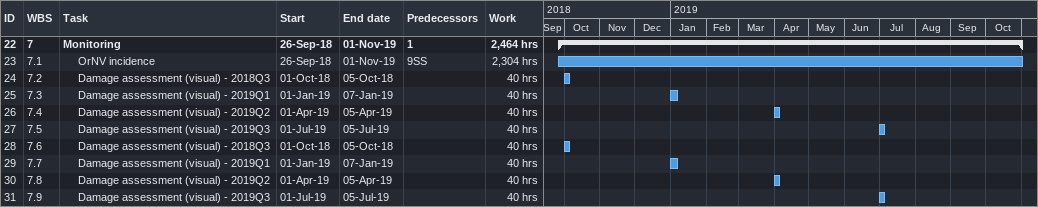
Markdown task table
| ID | WBS | Task | Start | Finish | Predecessors | Work (h) |
|---|---|---|---|---|---|---|
| 22 | 7 | **Monitoring** | 2018-09-26 | 2019-11-01 | 1 | 2464 |
| 23 | 7.1 | OrNV incidence | 2018-09-26 | 2019-11-01 | 9SS | 2304 |
| 24 | 7.2 | Damage assessment (visual) - 2018Q3 | 2018-10-01 | 2018-10-05 |  | 40 |
| 25 | 7.3 | Damage assessment (visual) - 2019Q1 | 2019-01-01 | 2019-01-07 |  | 40 |
| 26 | 7.4 | Damage assessment (visual) - 2019Q2 | 2019-04-01 | 2019-04-05 |  | 40 |
| 27 | 7.5 | Damage assessment (visual) - 2019Q3 | 2019-07-01 | 2019-07-05 |  | 40 |
| 28 | 7.6 | Damage assessment (visual) - 2018Q3 | 2018-10-01 | 2018-10-05 |  | 40 |
| 29 | 7.7 | Damage assessment (visual) - 2019Q1 | 2019-01-01 | 2019-01-07 |  | 40 |
| 30 | 7.8 | Damage assessment (visual) - 2019Q2 | 2019-04-01 | 2019-04-05 |  | 40 |
| 31 | 7.9 | Damage assessment (visual) - 2019Q3 | 2019-07-01 | 2019-07-05 |  | 40 |
